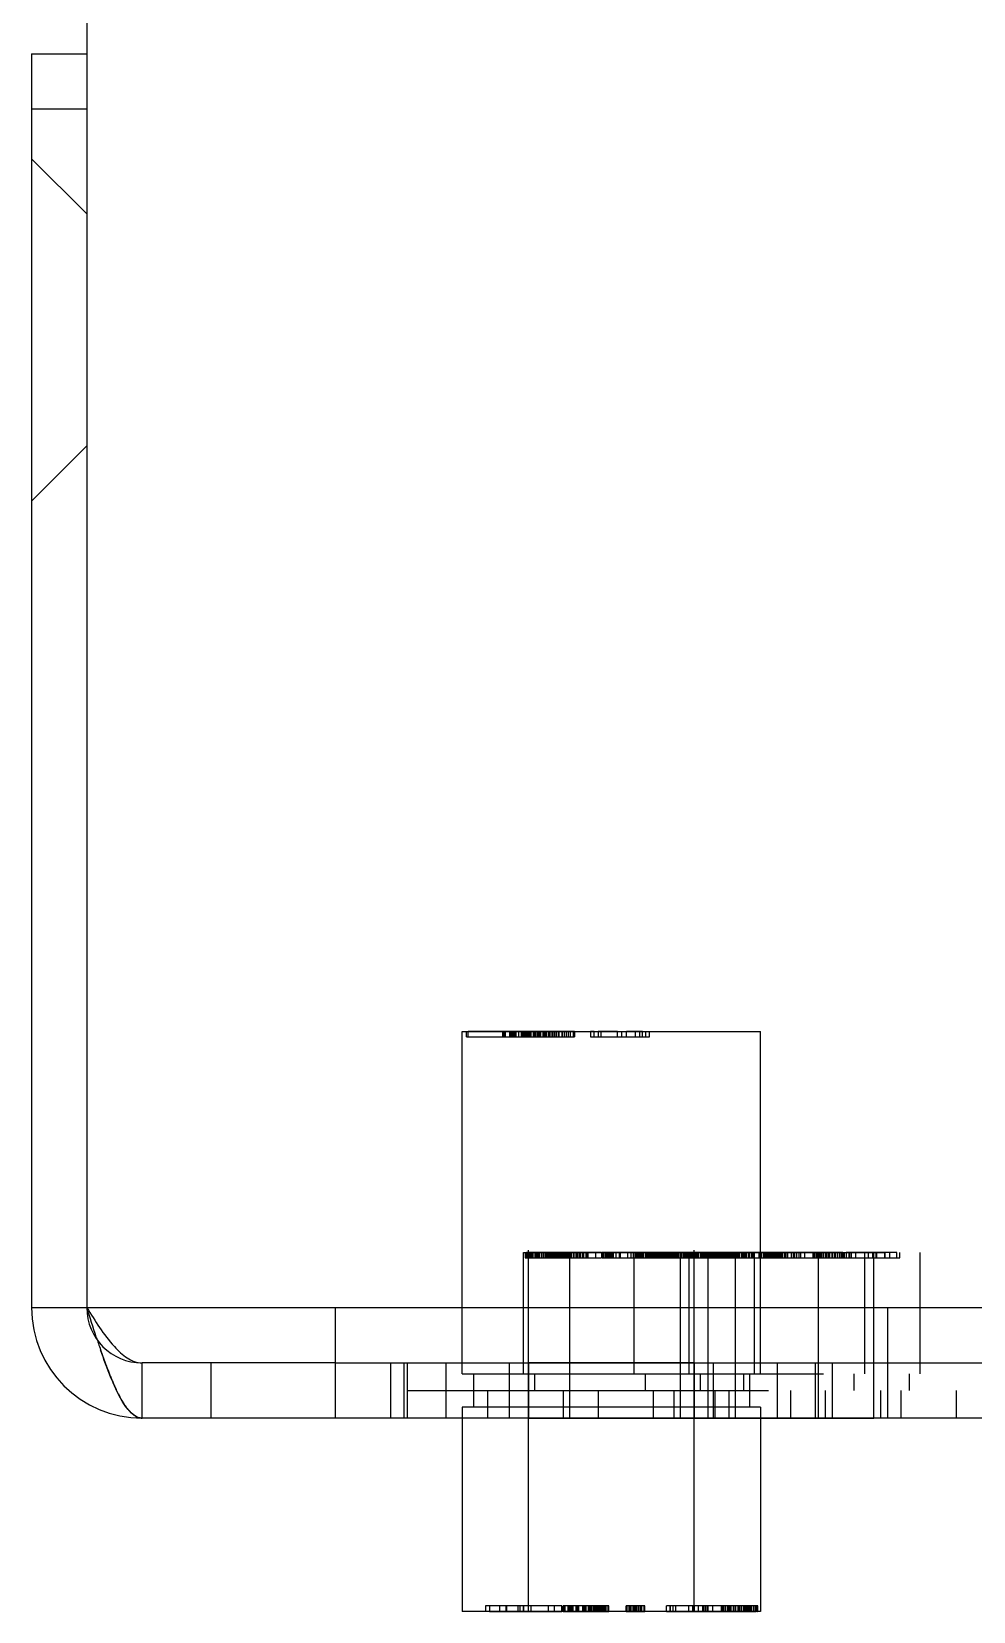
# Model space of a CAD drawing. Header units: millimetres. Extents: x 0 to 1189, y 25 to 866.
# Drawn here: x 159.9 to 176.96, y 636.25 to 664.85 of the extents above; entities that cross this region are included whole.
import ezdxf

# ---------------------------------------------------------------- set-up
doc = ezdxf.new("R2010")
doc.units = ezdxf.units.MM
doc.header["$LTSCALE"] = 65.395
doc.linetypes.add('HIDDEN', pattern=[0.2, 0.1, -0.1])
doc.layers.get('0').update_dxf_attribs({"linetype": 'CONTINUOUS'})
doc.layers.add('02___PRT_ALL_AXES', color=7, linetype='CONTINUOUS')
doc.layers.add('DEFAULT_2', color=8, linetype='HIDDEN')

msp = doc.modelspace()

# ---------------------------------------------------------------- linework, layer by layer
at = {"color": 3, "linetype": 'Continuous'}
for p, q in [((160.902, 669.749), (160.902, 641.749)), ((159.902, 664.449), (159.902, 641.749)), ((160.902, 641.749), (572.902, 641.749)), ((165.402, 641.749), (165.402, 639.749)), ((175.402, 641.749), (175.402, 639.749)), ((571.902, 639.749), (161.902, 639.749))]:
    msp.add_line(p, q, dxfattribs=at)
at = {"color": 7, "linetype": 'Continuous'}
for p, q in [((159.902, 664.449), (160.902, 664.449)), ((159.902, 663.449), (160.902, 663.449)), ((159.902, 641.749), (160.902, 641.749)), ((167.702, 640.749), (167.702, 641.749)), ((168.812, 640.749), (168.812, 641.749)), ((171.812, 640.749), (171.812, 641.749)), ((165.402, 640.749), (175.402, 640.749)), ((166.402, 640.749), (166.402, 639.749)), ((167.402, 640.749), (167.402, 639.749)), ((173.402, 640.749), (173.402, 639.749)), ((174.402, 640.749), (174.402, 639.749)), ((167.702, 639.749), (167.702, 636.249)), ((173.102, 639.749), (173.102, 636.249))]:
    msp.add_line(p, q, dxfattribs=at)
at = {"color": 3, "linetype": 'Continuous'}
for centre, radius, start, end in [((161.902, 641.749), 2, 180, 270), ((179.063, 647.146), 18.941, 198.246, 198.9834)]:
    msp.add_arc(centre, radius, start, end, dxfattribs=at)
msp.add_open_spline([(161.074, 641.215), (161.016, 641.393), (160.959, 641.571), (160.902, 641.749)], degree=3, dxfattribs=at)
for points, knots in [([(161.402, 640.335), (161.381, 640.383), (161.289, 640.597), (161.211, 640.815), (161.152, 640.984)], [0, 0, 0, 0, 0.227638, 1, 1, 1, 1]), ([(161.902, 639.749), (161.805, 639.749), (161.575, 639.95), (161.471, 640.183), (161.402, 640.335)], [0, 0, 0, 0, 0.369036, 1, 1, 1, 1])]:
    msp.add_open_spline(points, degree=3, knots=knots, dxfattribs=at)
at = {"layer": '02___PRT_ALL_AXES', "color": 8, "linetype": 'HIDDEN'}
for p, q in [((167.702, 641.749), (167.702, 646.749)), ((167.702, 646.749), (173.102, 646.749)), ((168.902, 636.249), (168.902, 646.749)), ((171.902, 636.249), (171.902, 646.749)), ((173.102, 640.549), (173.102, 646.749)), ((168.812, 641.749), (168.812, 642.749)), ((168.812, 642.749), (175.992, 642.749)), ((169.652, 639.749), (169.652, 642.749)), ((170.812, 640.549), (170.812, 642.749)), ((171.652, 639.749), (171.652, 642.749)), ((171.812, 641.749), (171.812, 642.749)), ((172.152, 639.749), (172.152, 642.749)), ((172.652, 639.749), (172.652, 642.749)), ((172.992, 640.549), (172.992, 642.749)), ((174.152, 639.749), (174.152, 642.749)), ((174.992, 640.549), (174.992, 642.749)), ((175.152, 639.749), (175.152, 642.749)), ((175.992, 640.549), (175.992, 642.749)), ((167.702, 640.549), (167.702, 640.749)), ((168.812, 640.549), (168.812, 640.749)), ((171.902, 640.749), (168.902, 640.749)), ((171.812, 640.549), (171.812, 640.749)), ((167.702, 639.949), (167.702, 639.749)), ((173.102, 639.949), (173.102, 639.749)), ((168.902, 639.749), (175.152, 639.749))]:
    msp.add_line(p, q, dxfattribs=at)
at = {"layer": '02___PRT_ALL_AXES', "color": 7, "linetype": 'Continuous'}
for p, q in [((167.702, 640.749), (167.702, 641.749)), ((168.812, 640.749), (168.812, 641.749)), ((171.812, 640.749), (171.812, 641.749)), ((167.702, 639.749), (167.702, 636.249)), ((173.102, 639.749), (173.102, 636.249)), ((173.102, 636.249), (167.702, 636.249))]:
    msp.add_line(p, q, dxfattribs=at)
at = {"layer": 'DEFAULT_2', "color": 8, "linetype": 'HIDDEN'}
for p, q in [((160.902, 661.549), (159.902, 662.549)), ((160.902, 657.349), (159.902, 656.349)), ((167.702, 641.749), (167.702, 646.749)), ((167.777, 646.649), (167.777, 646.749)), ((167.777, 646.649), (169.735, 646.649)), ((167.808, 646.649), (167.808, 646.749)), ((169.735, 646.749), (167.808, 646.749)), ((168.429, 646.749), (168.429, 646.649)), ((168.435, 646.749), (168.435, 646.649)), ((168.454, 646.749), (168.454, 646.649)), ((168.478, 646.749), (168.478, 646.649)), ((168.558, 646.749), (168.558, 646.649)), ((168.573, 646.749), (168.573, 646.649)), ((168.576, 646.749), (168.576, 646.649)), ((168.585, 646.749), (168.585, 646.649)), ((168.6, 646.749), (168.6, 646.649)), ((168.602, 646.749), (168.602, 646.649)), ((168.611, 646.749), (168.611, 646.649)), ((168.635, 646.749), (168.635, 646.649)), ((168.644, 646.749), (168.644, 646.649)), ((168.646, 646.749), (168.646, 646.649)), ((168.661, 646.749), (168.661, 646.649)), ((168.67, 646.749), (168.67, 646.649)), ((168.673, 646.749), (168.673, 646.649)), ((168.722, 646.749), (168.722, 646.649)), ((168.768, 646.749), (168.768, 646.649)), ((168.792, 646.749), (168.792, 646.649)), ((168.795, 646.749), (168.795, 646.649)), ((168.798, 646.749), (168.798, 646.649)), ((168.81, 646.749), (168.81, 646.649)), ((168.811, 646.749), (168.811, 646.649)), ((168.817, 646.749), (168.817, 646.649)), ((168.825, 646.749), (168.825, 646.649)), ((168.829, 646.749), (168.829, 646.649)), ((168.854, 646.749), (168.854, 646.649)), ((168.879, 646.749), (168.879, 646.649)), ((168.895, 646.749), (168.895, 646.649)), ((168.899, 646.749), (168.899, 646.649)), ((168.909, 646.749), (168.909, 646.649)), ((168.916, 646.749), (168.916, 646.649)), ((168.934, 646.749), (168.934, 646.649)), ((168.935, 646.649), (168.935, 646.749)), ((168.943, 646.749), (168.943, 646.649)), ((168.984, 646.749), (168.984, 646.649)), ((169.012, 646.749), (169.012, 646.649)), ((169.023, 646.749), (169.023, 646.649)), ((169.054, 646.749), (169.054, 646.649)), ((169.057, 646.749), (169.057, 646.649)), ((169.08, 646.749), (169.08, 646.649)), ((169.088, 646.649), (169.088, 646.749)), ((169.095, 646.749), (169.095, 646.649)), ((169.098, 646.749), (169.098, 646.649)), ((169.102, 646.749), (169.102, 646.649)), ((169.119, 646.749), (169.119, 646.649)), ((169.161, 646.749), (169.161, 646.649)), ((169.164, 646.749), (169.164, 646.649)), ((169.165, 646.749), (169.165, 646.649)), ((169.169, 646.749), (169.169, 646.649)), ((169.175, 646.749), (169.175, 646.649)), ((169.191, 646.749), (169.191, 646.649)), ((169.216, 646.749), (169.216, 646.649)), ((169.219, 646.749), (169.219, 646.649)), ((169.258, 646.749), (169.258, 646.649)), ((169.26, 646.749), (169.26, 646.649)), ((169.26, 646.749), (169.26, 646.649)), ((169.266, 646.749), (169.266, 646.649)), ((169.279, 646.749), (169.279, 646.649)), ((169.288, 646.749), (169.288, 646.649)), ((169.324, 646.749), (169.324, 646.649)), ((169.332, 646.749), (169.332, 646.649)), ((169.333, 646.749), (169.333, 646.649)), ((169.335, 646.749), (169.335, 646.649)), ((169.364, 646.749), (169.364, 646.649)), ((169.372, 646.749), (169.372, 646.649)), ((169.402, 646.749), (169.402, 646.649)), ((169.436, 646.749), (169.436, 646.649)), ((169.453, 646.749), (169.453, 646.649)), ((169.507, 646.749), (169.507, 646.649)), ((169.508, 646.749), (169.508, 646.649)), ((169.544, 646.749), (169.544, 646.649)), ((169.585, 646.749), (169.585, 646.649)), ((169.617, 646.749), (169.617, 646.649)), ((169.62, 646.749), (169.62, 646.649)), ((169.658, 646.749), (169.658, 646.649)), ((169.708, 646.749), (169.708, 646.649)), ((169.709, 646.749), (169.709, 646.649)), ((169.735, 646.749), (169.735, 646.649)), ((170.025, 646.749), (170.025, 646.649)), ((170.093, 646.749), (170.025, 646.749)), ((170.025, 646.649), (171.09, 646.649)), ((170.093, 646.649), (170.093, 646.749)), ((170.165, 646.749), (170.165, 646.649)), ((170.511, 646.749), (170.165, 646.749)), ((170.212, 646.749), (170.212, 646.649)), ((170.219, 646.649), (170.219, 646.749)), ((170.511, 646.649), (170.511, 646.749)), ((170.587, 646.749), (170.587, 646.649)), ((170.678, 646.649), (170.678, 646.749)), ((170.967, 646.749), (170.678, 646.749)), ((170.835, 646.749), (170.835, 646.649)), ((170.913, 646.749), (170.913, 646.649)), ((170.967, 646.649), (170.967, 646.749)), ((171.022, 646.749), (171.022, 646.649)), ((171.09, 646.649), (171.09, 646.749)), ((173.102, 640.549), (173.102, 646.749)), ((168.812, 641.749), (168.812, 642.749)), ((168.839, 642.749), (168.839, 642.649)), ((168.839, 642.649), (170.22, 642.649)), ((168.842, 642.749), (168.842, 642.649)), ((168.86, 642.749), (168.86, 642.649)), ((168.862, 642.649), (168.862, 642.749)), ((170.22, 642.749), (168.862, 642.749)), ((168.881, 642.749), (168.881, 642.649)), ((168.886, 642.749), (168.886, 642.649)), ((168.914, 642.749), (168.914, 642.649)), ((168.915, 642.749), (168.915, 642.649)), ((168.92, 642.749), (168.92, 642.649)), ((168.924, 642.749), (168.924, 642.649)), ((168.926, 642.749), (168.926, 642.649)), ((168.931, 642.749), (168.931, 642.649)), ((168.948, 642.749), (168.948, 642.649)), ((168.959, 642.749), (168.959, 642.649)), ((168.961, 642.749), (168.961, 642.649)), ((168.964, 642.749), (168.964, 642.649)), ((168.975, 642.749), (168.975, 642.649)), ((168.979, 642.749), (168.979, 642.649)), ((169.013, 642.749), (169.013, 642.649)), ((169.014, 642.749), (169.014, 642.649)), ((169.02, 642.749), (169.02, 642.649)), ((169.033, 642.749), (169.033, 642.649)), ((169.046, 642.749), (169.046, 642.649)), ((169.06, 642.749), (169.06, 642.649)), ((169.081, 642.749), (169.081, 642.649)), ((169.097, 642.749), (169.097, 642.649)), ((169.13, 642.749), (169.13, 642.649)), ((169.135, 642.749), (169.135, 642.649)), ((169.166, 642.749), (169.166, 642.649)), ((169.173, 642.749), (169.173, 642.649)), ((169.177, 642.749), (169.177, 642.649)), ((169.206, 642.749), (169.206, 642.649)), ((169.224, 642.749), (169.224, 642.649)), ((169.235, 642.749), (169.235, 642.649)), ((169.237, 642.749), (169.237, 642.649)), ((169.244, 642.749), (169.244, 642.649)), ((169.261, 642.749), (169.261, 642.649)), ((169.277, 642.749), (169.277, 642.649)), ((169.282, 642.749), (169.282, 642.649)), ((169.288, 642.749), (169.288, 642.649)), ((169.3, 642.749), (169.3, 642.649)), ((169.302, 642.749), (169.302, 642.649)), ((169.314, 642.749), (169.314, 642.649)), ((169.329, 642.749), (169.329, 642.649)), ((169.343, 642.749), (169.343, 642.649)), ((169.365, 642.749), (169.365, 642.649)), ((169.378, 642.749), (169.378, 642.649)), ((169.385, 642.749), (169.385, 642.649)), ((169.391, 642.749), (169.391, 642.649)), ((169.392, 642.749), (169.392, 642.649)), ((169.403, 642.749), (169.403, 642.649)), ((169.409, 642.749), (169.409, 642.649)), ((169.418, 642.749), (169.418, 642.649)), ((169.423, 642.749), (169.423, 642.649)), ((169.429, 642.749), (169.429, 642.649)), ((169.43, 642.749), (169.43, 642.649)), ((169.436, 642.749), (169.436, 642.649)), ((169.444, 642.749), (169.444, 642.649)), ((169.447, 642.749), (169.447, 642.649)), ((169.457, 642.749), (169.457, 642.649)), ((169.458, 642.749), (169.458, 642.649)), ((169.46, 642.749), (169.46, 642.649)), ((169.464, 642.749), (169.464, 642.649)), ((169.468, 642.749), (169.468, 642.649)), ((169.469, 642.749), (169.469, 642.649)), ((169.478, 642.749), (169.478, 642.649)), ((169.492, 642.749), (169.492, 642.649)), ((169.493, 642.749), (169.493, 642.649)), ((169.5, 642.749), (169.5, 642.649)), ((169.519, 642.749), (169.519, 642.649)), ((169.526, 642.749), (169.526, 642.649)), ((169.531, 642.749), (169.531, 642.649)), ((169.534, 642.749), (169.534, 642.649)), ((169.534, 642.749), (169.534, 642.649)), ((169.536, 642.749), (169.536, 642.649)), ((169.537, 642.649), (169.537, 642.749)), ((169.539, 642.749), (169.539, 642.649)), ((169.54, 642.749), (169.54, 642.649)), ((169.542, 642.749), (169.542, 642.649)), ((169.544, 642.749), (169.544, 642.649)), ((169.545, 642.749), (169.545, 642.649)), ((169.551, 642.749), (169.551, 642.649)), ((169.559, 642.749), (169.559, 642.649)), ((169.578, 642.749), (169.578, 642.649)), ((169.586, 642.749), (169.586, 642.649)), ((169.601, 642.749), (169.601, 642.649)), ((169.609, 642.649), (169.609, 642.749)), ((169.618, 642.749), (169.618, 642.649)), ((169.654, 642.749), (169.654, 642.649)), ((169.669, 642.749), (169.669, 642.649)), ((169.672, 642.749), (169.672, 642.649)), ((169.673, 642.749), (169.673, 642.649)), ((169.708, 642.749), (169.708, 642.649)), ((169.721, 642.749), (169.721, 642.649)), ((169.757, 642.749), (169.757, 642.649)), ((169.757, 642.749), (169.757, 642.649)), ((169.761, 642.749), (169.761, 642.649)), ((169.776, 642.749), (169.776, 642.649)), ((169.791, 642.749), (169.791, 642.649)), ((169.821, 642.749), (169.821, 642.649)), ((169.823, 642.749), (169.823, 642.649)), ((169.828, 642.749), (169.828, 642.649)), ((169.838, 642.749), (169.838, 642.649)), ((169.843, 642.749), (169.843, 642.649)), ((169.879, 642.749), (169.879, 642.649)), ((169.889, 642.749), (169.889, 642.649)), ((169.891, 642.749), (169.891, 642.649)), ((169.895, 642.749), (169.895, 642.649)), ((169.937, 642.749), (169.937, 642.649)), ((169.965, 642.749), (169.965, 642.649)), ((169.974, 642.749), (169.974, 642.649)), ((170.117, 642.749), (170.117, 642.649)), ((170.22, 642.749), (170.22, 642.649)), ((170.235, 642.749), (170.235, 642.649)), ((174.591, 642.749), (170.235, 642.749)), ((170.235, 642.649), (175.625, 642.649)), ((170.236, 642.749), (170.236, 642.649)), ((170.252, 642.749), (170.252, 642.649)), ((170.282, 642.749), (170.282, 642.649)), ((170.297, 642.749), (170.297, 642.649)), ((170.312, 642.749), (170.312, 642.649)), ((170.322, 642.749), (170.322, 642.649)), ((170.324, 642.749), (170.324, 642.649)), ((170.343, 642.749), (170.343, 642.649)), ((170.347, 642.749), (170.347, 642.649)), ((170.353, 642.749), (170.353, 642.649)), ((170.368, 642.749), (170.368, 642.649)), ((170.38, 642.749), (170.38, 642.649)), ((170.394, 642.749), (170.394, 642.649)), ((170.411, 642.649), (170.411, 642.749)), ((170.422, 642.749), (170.422, 642.649)), ((170.432, 642.749), (170.432, 642.649)), ((170.434, 642.749), (170.434, 642.649)), ((170.481, 642.749), (170.481, 642.649)), ((170.485, 642.749), (170.485, 642.649)), ((170.541, 642.749), (170.541, 642.649)), ((170.56, 642.749), (170.56, 642.649)), ((170.691, 642.749), (170.691, 642.649)), ((170.763, 642.649), (170.763, 642.749)), ((170.798, 642.749), (170.798, 642.649)), ((170.812, 640.549), (170.812, 642.749)), ((170.839, 642.749), (170.839, 642.649)), ((170.842, 642.749), (170.842, 642.649)), ((170.86, 642.749), (170.86, 642.649)), ((170.862, 642.649), (170.862, 642.749)), ((170.881, 642.749), (170.881, 642.649)), ((170.886, 642.749), (170.886, 642.649)), ((170.902, 642.749), (170.902, 642.649)), ((170.914, 642.749), (170.914, 642.649)), ((170.915, 642.749), (170.915, 642.649)), ((170.92, 642.749), (170.92, 642.649)), ((170.924, 642.749), (170.924, 642.649)), ((170.926, 642.749), (170.926, 642.649)), ((170.931, 642.749), (170.931, 642.649)), ((170.948, 642.749), (170.948, 642.649)), ((170.959, 642.749), (170.959, 642.649)), ((170.961, 642.749), (170.961, 642.649)), ((170.964, 642.749), (170.964, 642.649)), ((170.975, 642.749), (170.975, 642.649)), ((170.979, 642.749), (170.979, 642.649)), ((171.013, 642.749), (171.013, 642.649)), ((171.014, 642.749), (171.014, 642.649)), ((171.02, 642.749), (171.02, 642.649)), ((171.033, 642.749), (171.033, 642.649)), ((171.046, 642.749), (171.046, 642.649)), ((171.06, 642.749), (171.06, 642.649)), ((171.07, 642.749), (171.07, 642.649)), ((171.073, 642.749), (171.073, 642.649)), ((171.081, 642.749), (171.081, 642.649)), ((171.097, 642.749), (171.097, 642.649)), ((171.11, 642.749), (171.11, 642.649)), ((171.111, 642.749), (171.111, 642.649)), ((171.13, 642.749), (171.13, 642.649)), ((171.135, 642.749), (171.135, 642.649)), ((171.151, 642.749), (171.151, 642.649)), ((171.157, 642.749), (171.157, 642.649)), ((171.158, 642.749), (171.158, 642.649)), ((171.165, 642.749), (171.165, 642.649)), ((171.166, 642.749), (171.166, 642.649)), ((171.173, 642.749), (171.173, 642.649)), ((171.173, 642.749), (171.173, 642.649)), ((171.177, 642.749), (171.177, 642.649)), ((171.198, 642.749), (171.198, 642.649)), ((171.206, 642.749), (171.206, 642.649)), ((171.207, 642.749), (171.207, 642.649)), ((171.209, 642.749), (171.209, 642.649)), ((171.214, 642.649), (171.214, 642.749)), ((171.224, 642.749), (171.224, 642.649)), ((171.235, 642.749), (171.235, 642.649)), ((171.237, 642.749), (171.237, 642.649)), ((171.239, 642.749), (171.239, 642.649)), ((171.244, 642.749), (171.244, 642.649)), ((171.261, 642.749), (171.261, 642.649)), ((171.273, 642.749), (171.273, 642.649)), ((171.277, 642.749), (171.277, 642.649)), ((171.282, 642.749), (171.282, 642.649)), ((171.288, 642.749), (171.288, 642.649)), ((171.295, 642.749), (171.295, 642.649)), ((171.3, 642.749), (171.3, 642.649)), ((171.302, 642.749), (171.302, 642.649)), ((171.314, 642.749), (171.314, 642.649)), ((171.329, 642.749), (171.329, 642.649)), ((171.329, 642.749), (171.329, 642.649)), ((171.343, 642.749), (171.343, 642.649)), ((171.365, 642.749), (171.365, 642.649)), ((171.378, 642.749), (171.378, 642.649)), ((171.385, 642.749), (171.385, 642.649)), ((171.391, 642.749), (171.391, 642.649)), ((171.392, 642.749), (171.392, 642.649)), ((171.397, 642.749), (171.397, 642.649)), ((171.403, 642.749), (171.403, 642.649)), ((171.409, 642.749), (171.409, 642.649)), ((171.418, 642.749), (171.418, 642.649)), ((171.423, 642.749), (171.423, 642.649)), ((171.429, 642.749), (171.429, 642.649)), ((171.43, 642.749), (171.43, 642.649)), ((171.436, 642.749), (171.436, 642.649)), ((171.444, 642.749), (171.444, 642.649)), ((171.447, 642.749), (171.447, 642.649)), ((171.453, 642.749), (171.453, 642.649)), ((171.457, 642.749), (171.457, 642.649)), ((171.458, 642.749), (171.458, 642.649)), ((171.46, 642.749), (171.46, 642.649)), ((171.461, 642.749), (171.461, 642.649)), ((171.464, 642.749), (171.464, 642.649)), ((171.468, 642.749), (171.468, 642.649)), ((171.469, 642.749), (171.469, 642.649)), ((171.478, 642.749), (171.478, 642.649)), ((171.492, 642.749), (171.492, 642.649)), ((171.493, 642.749), (171.493, 642.649)), ((171.494, 642.749), (171.494, 642.649)), ((171.5, 642.749), (171.5, 642.649)), ((171.519, 642.749), (171.519, 642.649)), ((171.526, 642.749), (171.526, 642.649)), ((171.531, 642.749), (171.531, 642.649)), ((171.534, 642.749), (171.534, 642.649)), ((171.534, 642.749), (171.534, 642.649)), ((171.534, 642.749), (171.534, 642.649)), ((171.536, 642.749), (171.536, 642.649)), ((171.537, 642.649), (171.537, 642.749)), ((171.539, 642.749), (171.539, 642.649)), ((171.54, 642.749), (171.54, 642.649)), ((171.542, 642.749), (171.542, 642.649)), ((171.544, 642.749), (171.544, 642.649)), ((171.545, 642.749), (171.545, 642.649)), ((171.551, 642.749), (171.551, 642.649)), ((171.559, 642.749), (171.559, 642.649)), ((171.564, 642.749), (171.564, 642.649)), ((171.578, 642.749), (171.578, 642.649)), ((171.586, 642.749), (171.586, 642.649)), ((171.591, 642.749), (171.591, 642.649)), ((171.601, 642.749), (171.601, 642.649)), ((171.609, 642.649), (171.609, 642.749)), ((171.618, 642.749), (171.618, 642.649)), ((171.654, 642.749), (171.654, 642.649)), ((171.656, 642.749), (171.656, 642.649)), ((171.669, 642.749), (171.669, 642.649)), ((171.672, 642.749), (171.672, 642.649)), ((171.673, 642.749), (171.673, 642.649)), ((171.704, 642.749), (171.704, 642.649)), ((171.708, 642.749), (171.708, 642.649)), ((171.719, 642.649), (171.719, 642.749)), ((171.721, 642.749), (171.721, 642.649)), ((171.747, 642.749), (171.747, 642.649)), ((171.757, 642.749), (171.757, 642.649)), ((171.757, 642.749), (171.757, 642.649)), ((171.761, 642.749), (171.761, 642.649)), ((171.776, 642.749), (171.776, 642.649)), ((171.791, 642.749), (171.791, 642.649)), ((171.812, 641.749), (171.812, 642.749)), ((171.821, 642.749), (171.821, 642.649)), ((171.823, 642.749), (171.823, 642.649)), ((171.824, 642.749), (171.824, 642.649)), ((171.828, 642.749), (171.828, 642.649)), ((171.838, 642.749), (171.838, 642.649)), ((171.839, 642.749), (171.839, 642.649)), ((171.842, 642.749), (171.842, 642.649)), ((171.843, 642.749), (171.843, 642.649)), ((171.86, 642.749), (171.86, 642.649)), ((171.862, 642.649), (171.862, 642.749)), ((171.879, 642.749), (171.879, 642.649)), ((171.881, 642.749), (171.881, 642.649)), ((171.886, 642.749), (171.886, 642.649)), ((171.889, 642.749), (171.889, 642.649)), ((171.891, 642.749), (171.891, 642.649)), ((171.895, 642.749), (171.895, 642.649)), ((171.914, 642.749), (171.914, 642.649)), ((171.915, 642.749), (171.915, 642.649)), ((171.92, 642.749), (171.92, 642.649)), ((171.924, 642.749), (171.924, 642.649)), ((171.926, 642.749), (171.926, 642.649)), ((171.931, 642.749), (171.931, 642.649)), ((171.937, 642.749), (171.937, 642.649)), ((171.948, 642.749), (171.948, 642.649)), ((171.959, 642.749), (171.959, 642.649)), ((171.961, 642.749), (171.961, 642.649)), ((171.964, 642.749), (171.964, 642.649)), ((171.965, 642.749), (171.965, 642.649)), ((171.974, 642.749), (171.974, 642.649)), ((171.975, 642.749), (171.975, 642.649)), ((171.979, 642.749), (171.979, 642.649)), ((172.013, 642.749), (172.013, 642.649)), ((172.014, 642.749), (172.014, 642.649)), ((172.02, 642.749), (172.02, 642.649)), ((172.033, 642.749), (172.033, 642.649)), ((172.046, 642.749), (172.046, 642.649)), ((172.052, 642.749), (172.052, 642.649)), ((172.06, 642.749), (172.06, 642.649)), ((172.081, 642.749), (172.081, 642.649)), ((172.097, 642.749), (172.097, 642.649)), ((172.117, 642.749), (172.117, 642.649)), ((172.13, 642.749), (172.13, 642.649)), ((172.135, 642.749), (172.135, 642.649)), ((172.137, 642.649), (172.137, 642.749)), ((172.143, 642.749), (172.143, 642.649)), ((172.166, 642.749), (172.166, 642.649)), ((172.173, 642.749), (172.173, 642.649)), ((172.177, 642.749), (172.177, 642.649)), ((172.189, 642.749), (172.189, 642.649)), ((172.206, 642.749), (172.206, 642.649)), ((172.207, 642.649), (172.207, 642.749)), ((172.22, 642.749), (172.22, 642.649)), ((172.224, 642.749), (172.224, 642.649)), ((172.235, 642.749), (172.235, 642.649)), ((172.236, 642.749), (172.236, 642.649)), ((172.237, 642.749), (172.237, 642.649)), ((172.244, 642.749), (172.244, 642.649)), ((172.252, 642.749), (172.252, 642.649)), ((172.261, 642.749), (172.261, 642.649)), ((172.277, 642.749), (172.277, 642.649)), ((172.282, 642.749), (172.282, 642.649)), ((172.288, 642.749), (172.288, 642.649)), ((172.297, 642.749), (172.297, 642.649)), ((172.3, 642.749), (172.3, 642.649)), ((172.302, 642.749), (172.302, 642.649)), ((172.312, 642.749), (172.312, 642.649)), ((172.314, 642.749), (172.314, 642.649)), ((172.322, 642.749), (172.322, 642.649)), ((172.324, 642.749), (172.324, 642.649)), ((172.329, 642.749), (172.329, 642.649)), ((172.343, 642.749), (172.343, 642.649)), ((172.343, 642.749), (172.343, 642.649)), ((172.347, 642.749), (172.347, 642.649)), ((172.348, 642.749), (172.348, 642.649)), ((172.353, 642.749), (172.353, 642.649)), ((172.36, 642.649), (172.36, 642.749)), ((172.365, 642.749), (172.365, 642.649)), ((172.368, 642.749), (172.368, 642.649)), ((172.378, 642.749), (172.378, 642.649)), ((172.38, 642.749), (172.38, 642.649)), ((172.385, 642.749), (172.385, 642.649)), ((172.391, 642.749), (172.391, 642.649)), ((172.392, 642.749), (172.392, 642.649)), ((172.394, 642.749), (172.394, 642.649)), ((172.403, 642.749), (172.403, 642.649)), ((172.409, 642.749), (172.409, 642.649)), ((172.411, 642.649), (172.411, 642.749)), ((172.418, 642.749), (172.418, 642.649)), ((172.422, 642.749), (172.422, 642.649)), ((172.423, 642.749), (172.423, 642.649)), ((172.429, 642.749), (172.429, 642.649)), ((172.43, 642.749), (172.43, 642.649)), ((172.432, 642.749), (172.432, 642.649)), ((172.434, 642.749), (172.434, 642.649)), ((172.436, 642.749), (172.436, 642.649)), ((172.442, 642.649), (172.442, 642.749)), ((172.444, 642.749), (172.444, 642.649)), ((172.447, 642.749), (172.447, 642.649)), ((172.457, 642.749), (172.457, 642.649)), ((172.458, 642.749), (172.458, 642.649)), ((172.46, 642.749), (172.46, 642.649)), ((172.464, 642.749), (172.464, 642.649)), ((172.468, 642.749), (172.468, 642.649)), ((172.469, 642.749), (172.469, 642.649)), ((172.478, 642.749), (172.478, 642.649)), ((172.481, 642.749), (172.481, 642.649)), ((172.485, 642.749), (172.485, 642.649)), ((172.492, 642.749), (172.492, 642.649)), ((172.493, 642.749), (172.493, 642.649)), ((172.5, 642.749), (172.5, 642.649)), ((172.519, 642.749), (172.519, 642.649)), ((172.526, 642.749), (172.526, 642.649)), ((172.531, 642.749), (172.531, 642.649)), ((172.534, 642.749), (172.534, 642.649)), ((172.534, 642.749), (172.534, 642.649)), ((172.536, 642.749), (172.536, 642.649)), ((172.537, 642.649), (172.537, 642.749)), ((172.539, 642.749), (172.539, 642.649)), ((172.54, 642.749), (172.54, 642.649)), ((172.541, 642.749), (172.541, 642.649)), ((172.542, 642.749), (172.542, 642.649)), ((172.544, 642.749), (172.544, 642.649)), ((172.545, 642.749), (172.545, 642.649)), ((172.551, 642.749), (172.551, 642.649)), ((172.559, 642.749), (172.559, 642.649)), ((172.56, 642.749), (172.56, 642.649)), ((172.573, 642.649), (172.573, 642.749)), ((172.578, 642.749), (172.578, 642.649)), ((172.586, 642.749), (172.586, 642.649)), ((172.601, 642.749), (172.601, 642.649)), ((172.609, 642.649), (172.609, 642.749)), ((172.618, 642.749), (172.618, 642.649)), ((172.625, 642.649), (172.625, 642.749)), ((172.654, 642.749), (172.654, 642.649)), ((172.669, 642.749), (172.669, 642.649)), ((172.672, 642.749), (172.672, 642.649)), ((172.673, 642.749), (172.673, 642.649)), ((172.691, 642.749), (172.691, 642.649)), ((172.708, 642.749), (172.708, 642.649)), ((172.721, 642.749), (172.721, 642.649)), ((172.757, 642.749), (172.757, 642.649)), ((172.757, 642.749), (172.757, 642.649)), ((172.761, 642.749), (172.761, 642.649)), ((172.763, 642.649), (172.763, 642.749)), ((172.776, 642.749), (172.776, 642.649)), ((172.791, 642.749), (172.791, 642.649)), ((172.798, 642.749), (172.798, 642.649)), ((172.821, 642.749), (172.821, 642.649)), ((172.823, 642.749), (172.823, 642.649)), ((172.828, 642.749), (172.828, 642.649)), ((172.838, 642.749), (172.838, 642.649)), ((172.843, 642.749), (172.843, 642.649)), ((172.879, 642.749), (172.879, 642.649)), ((172.889, 642.749), (172.889, 642.649)), ((172.891, 642.749), (172.891, 642.649)), ((172.895, 642.749), (172.895, 642.649)), ((172.902, 642.749), (172.902, 642.649)), ((172.937, 642.749), (172.937, 642.649)), ((172.965, 642.749), (172.965, 642.649)), ((172.974, 642.749), (172.974, 642.649)), ((172.992, 640.549), (172.992, 642.749)), ((173.07, 642.749), (173.07, 642.649)), ((173.073, 642.749), (173.073, 642.649)), ((173.081, 642.749), (173.081, 642.649)), ((173.11, 642.749), (173.11, 642.649)), ((173.111, 642.749), (173.111, 642.649)), ((173.117, 642.749), (173.117, 642.649)), ((173.151, 642.749), (173.151, 642.649)), ((173.157, 642.749), (173.157, 642.649)), ((173.158, 642.749), (173.158, 642.649)), ((173.165, 642.749), (173.165, 642.649)), ((173.173, 642.749), (173.173, 642.649)), ((173.198, 642.749), (173.198, 642.649)), ((173.207, 642.749), (173.207, 642.649)), ((173.209, 642.749), (173.209, 642.649)), ((173.214, 642.649), (173.214, 642.749)), ((173.22, 642.749), (173.22, 642.649)), ((173.235, 642.749), (173.235, 642.649)), ((173.236, 642.749), (173.236, 642.649)), ((173.239, 642.749), (173.239, 642.649)), ((173.252, 642.749), (173.252, 642.649)), ((173.273, 642.749), (173.273, 642.649)), ((173.282, 642.749), (173.282, 642.649)), ((173.295, 642.749), (173.295, 642.649)), ((173.297, 642.749), (173.297, 642.649)), ((173.312, 642.749), (173.312, 642.649)), ((173.322, 642.749), (173.322, 642.649)), ((173.324, 642.749), (173.324, 642.649)), ((173.329, 642.749), (173.329, 642.649)), ((173.343, 642.749), (173.343, 642.649)), ((173.347, 642.749), (173.347, 642.649)), ((173.353, 642.749), (173.353, 642.649)), ((173.368, 642.749), (173.368, 642.649)), ((173.38, 642.749), (173.38, 642.649)), ((173.394, 642.749), (173.394, 642.649)), ((173.397, 642.749), (173.397, 642.649)), ((173.403, 642.749), (173.403, 642.649)), ((173.411, 642.649), (173.411, 642.749)), ((173.422, 642.749), (173.422, 642.649)), ((173.432, 642.749), (173.432, 642.649)), ((173.434, 642.749), (173.434, 642.649)), ((173.453, 642.749), (173.453, 642.649)), ((173.461, 642.749), (173.461, 642.649)), ((173.481, 642.749), (173.481, 642.649)), ((173.485, 642.749), (173.485, 642.649)), ((173.494, 642.749), (173.494, 642.649)), ((173.534, 642.749), (173.534, 642.649)), ((173.541, 642.749), (173.541, 642.649)), ((173.56, 642.749), (173.56, 642.649)), ((173.564, 642.749), (173.564, 642.649)), ((173.591, 642.749), (173.591, 642.649)), ((173.656, 642.749), (173.656, 642.649)), ((173.691, 642.749), (173.691, 642.649)), ((173.704, 642.749), (173.704, 642.649)), ((173.719, 642.649), (173.719, 642.749)), ((173.747, 642.749), (173.747, 642.649)), ((173.763, 642.649), (173.763, 642.749)), ((173.798, 642.749), (173.798, 642.649)), ((173.824, 642.749), (173.824, 642.649)), ((173.902, 642.749), (173.902, 642.649)), ((174.052, 642.749), (174.052, 642.649)), ((174.07, 642.749), (174.07, 642.649)), ((174.073, 642.749), (174.073, 642.649)), ((174.081, 642.749), (174.081, 642.649)), ((174.11, 642.749), (174.11, 642.649)), ((174.111, 642.749), (174.111, 642.649)), ((174.137, 642.649), (174.137, 642.749)), ((174.143, 642.749), (174.143, 642.649)), ((174.151, 642.749), (174.151, 642.649)), ((174.157, 642.749), (174.157, 642.649)), ((174.158, 642.749), (174.158, 642.649)), ((174.165, 642.749), (174.165, 642.649)), ((174.173, 642.749), (174.173, 642.649)), ((174.189, 642.749), (174.189, 642.649)), ((174.198, 642.749), (174.198, 642.649)), ((174.207, 642.749), (174.207, 642.649)), ((174.207, 642.649), (174.207, 642.749)), ((174.209, 642.749), (174.209, 642.649)), ((174.214, 642.649), (174.214, 642.749)), ((174.239, 642.749), (174.239, 642.649)), ((174.273, 642.749), (174.273, 642.649)), ((174.295, 642.749), (174.295, 642.649)), ((174.329, 642.749), (174.329, 642.649)), ((174.348, 642.749), (174.348, 642.649)), ((174.36, 642.649), (174.36, 642.749)), ((174.397, 642.749), (174.397, 642.649)), ((174.403, 642.749), (174.403, 642.649)), ((174.442, 642.649), (174.442, 642.749)), ((174.453, 642.749), (174.453, 642.649)), ((174.461, 642.749), (174.461, 642.649)), ((174.494, 642.749), (174.494, 642.649)), ((174.534, 642.749), (174.534, 642.649)), ((174.564, 642.749), (174.564, 642.649)), ((174.573, 642.649), (174.573, 642.749)), ((174.591, 642.749), (174.591, 642.649)), ((174.625, 642.649), (174.625, 642.749)), ((174.656, 642.749), (174.656, 642.649)), ((175.573, 642.749), (174.656, 642.749)), ((174.704, 642.749), (174.704, 642.649)), ((174.719, 642.649), (174.719, 642.749)), ((174.747, 642.749), (174.747, 642.649)), ((174.824, 642.749), (174.824, 642.649)), ((174.992, 640.549), (174.992, 642.749)), ((175.052, 642.749), (175.052, 642.649)), ((175.137, 642.649), (175.137, 642.749)), ((175.143, 642.749), (175.143, 642.649)), ((175.189, 642.749), (175.189, 642.649)), ((175.207, 642.649), (175.207, 642.749)), ((175.348, 642.749), (175.348, 642.649)), ((175.36, 642.649), (175.36, 642.749)), ((175.442, 642.649), (175.442, 642.749)), ((175.573, 642.649), (175.573, 642.749)), ((175.625, 642.649), (175.625, 642.749)), ((175.992, 640.549), (175.992, 642.749)), ((161.902, 639.749), (161.902, 640.749)), ((165.402, 640.749), (161.902, 640.749)), ((163.152, 639.749), (163.152, 640.749)), ((166.652, 639.749), (166.652, 640.749)), ((166.707, 639.749), (166.707, 640.749)), ((167.702, 640.549), (167.702, 640.749)), ((168.555, 639.749), (168.555, 640.749)), ((168.812, 640.549), (168.812, 640.749)), ((168.902, 640.749), (168.902, 639.749)), ((169.652, 639.749), (169.652, 640.749)), ((171.652, 639.749), (171.652, 640.749)), ((171.812, 640.549), (171.812, 640.749)), ((171.902, 640.749), (171.902, 639.749)), ((172.152, 639.749), (172.152, 640.749)), ((172.25, 639.749), (172.25, 640.749)), ((172.652, 639.749), (172.652, 640.749)), ((174.097, 639.749), (174.097, 640.749)), ((174.152, 639.749), (174.152, 640.749)), ((175.152, 639.749), (175.152, 640.749)), ((175.402, 640.749), (283.902, 640.749)), ((167.702, 640.549), (175.992, 640.549)), ((167.902, 640.549), (167.902, 639.949)), ((169.012, 640.549), (169.012, 640.249)), ((171.012, 640.549), (171.012, 640.249)), ((172.012, 640.549), (172.012, 640.249)), ((172.792, 640.549), (172.792, 640.249)), ((172.902, 640.549), (172.902, 639.949)), ((174.792, 640.549), (174.792, 640.249)), ((175.792, 640.549), (175.792, 640.249)), ((166.707, 640.249), (176.645, 640.249)), ((168.16, 640.249), (168.16, 639.749)), ((169.531, 640.249), (169.531, 639.749)), ((170.16, 640.249), (170.16, 639.749)), ((171.16, 640.249), (171.16, 639.749)), ((171.531, 640.249), (171.531, 639.749)), ((172.273, 640.249), (172.273, 639.749)), ((172.531, 640.249), (172.531, 639.749)), ((173.645, 640.249), (173.645, 639.749)), ((174.273, 640.249), (174.273, 639.749)), ((175.273, 640.249), (175.273, 639.749)), ((175.645, 640.249), (175.645, 639.749)), ((176.645, 640.249), (176.645, 639.749)), ((167.702, 639.949), (167.702, 639.749)), ((173.102, 639.949), (167.702, 639.949)), ((173.102, 639.949), (173.102, 639.749)), ((168.123, 636.349), (168.123, 636.249)), ((169.502, 636.349), (168.123, 636.349)), ((168.193, 636.349), (168.193, 636.249)), ((168.193, 636.249), (169.502, 636.249)), ((168.374, 636.349), (168.374, 636.249)), ((168.488, 636.349), (168.488, 636.249)), ((168.508, 636.249), (168.508, 636.349)), ((168.705, 636.349), (168.705, 636.249)), ((168.749, 636.249), (168.749, 636.349)), ((168.806, 636.349), (168.806, 636.249)), ((168.819, 636.249), (168.819, 636.349)), ((168.947, 636.249), (168.947, 636.349)), ((169.261, 636.249), (169.261, 636.349)), ((169.374, 636.249), (169.374, 636.349)), ((169.502, 636.249), (169.502, 636.349)), ((169.53, 636.249), (169.53, 636.349)), ((170.353, 636.349), (169.53, 636.349)), ((169.53, 636.249), (170.353, 636.249)), ((169.538, 636.249), (169.538, 636.349)), ((169.565, 636.249), (169.565, 636.349)), ((169.618, 636.249), (169.618, 636.349)), ((169.632, 636.249), (169.632, 636.349)), ((169.644, 636.249), (169.644, 636.349)), ((169.66, 636.249), (169.66, 636.349)), ((169.676, 636.249), (169.676, 636.349)), ((169.691, 636.249), (169.691, 636.349)), ((169.697, 636.249), (169.697, 636.349)), ((169.712, 636.249), (169.712, 636.349)), ((169.762, 636.249), (169.762, 636.349)), ((169.763, 636.349), (169.763, 636.249)), ((169.796, 636.249), (169.796, 636.349)), ((169.81, 636.249), (169.81, 636.349)), ((169.815, 636.249), (169.815, 636.349)), ((169.885, 636.249), (169.885, 636.349)), ((169.887, 636.249), (169.887, 636.349)), ((169.905, 636.249), (169.905, 636.349)), ((169.922, 636.249), (169.922, 636.349)), ((169.932, 636.249), (169.932, 636.349)), ((169.937, 636.349), (169.937, 636.249)), ((169.986, 636.249), (169.986, 636.349)), ((169.992, 636.249), (169.992, 636.349)), ((170.004, 636.249), (170.004, 636.349)), ((170.017, 636.249), (170.017, 636.349)), ((170.034, 636.249), (170.034, 636.349)), ((170.039, 636.249), (170.039, 636.349)), ((170.073, 636.249), (170.073, 636.349)), ((170.075, 636.249), (170.075, 636.349)), ((170.084, 636.249), (170.084, 636.349)), ((170.104, 636.249), (170.104, 636.349)), ((170.107, 636.249), (170.107, 636.349)), ((170.133, 636.249), (170.133, 636.349)), ((170.135, 636.249), (170.135, 636.349)), ((170.157, 636.249), (170.157, 636.349)), ((170.158, 636.249), (170.158, 636.349)), ((170.162, 636.249), (170.162, 636.349)), ((170.171, 636.249), (170.171, 636.349)), ((170.177, 636.249), (170.177, 636.349)), ((170.18, 636.249), (170.18, 636.349)), ((170.184, 636.249), (170.184, 636.349)), ((170.213, 636.249), (170.213, 636.349)), ((170.223, 636.249), (170.223, 636.349)), ((170.231, 636.249), (170.231, 636.349)), ((170.242, 636.249), (170.242, 636.349)), ((170.251, 636.249), (170.251, 636.349)), ((170.253, 636.249), (170.253, 636.349)), ((170.264, 636.249), (170.264, 636.349)), ((170.279, 636.249), (170.279, 636.349)), ((170.282, 636.249), (170.282, 636.349)), ((170.286, 636.249), (170.286, 636.349)), ((170.306, 636.249), (170.306, 636.349)), ((170.344, 636.249), (170.344, 636.349)), ((170.35, 636.249), (170.35, 636.349)), ((170.353, 636.249), (170.353, 636.349)), ((170.67, 636.249), (170.67, 636.349)), ((171.009, 636.349), (170.67, 636.349)), ((170.67, 636.249), (171.009, 636.249)), ((170.686, 636.249), (170.686, 636.349)), ((170.724, 636.249), (170.724, 636.349)), ((170.749, 636.249), (170.749, 636.349)), ((170.779, 636.249), (170.779, 636.349)), ((170.811, 636.249), (170.811, 636.349)), ((170.819, 636.249), (170.819, 636.349)), ((170.82, 636.249), (170.82, 636.349)), ((170.828, 636.249), (170.828, 636.349)), ((170.851, 636.249), (170.851, 636.349)), ((170.86, 636.249), (170.86, 636.349)), ((170.86, 636.249), (170.86, 636.349)), ((170.869, 636.249), (170.869, 636.349)), ((170.9, 636.249), (170.9, 636.349)), ((170.931, 636.249), (170.931, 636.349)), ((170.956, 636.249), (170.956, 636.349)), ((170.993, 636.249), (170.993, 636.349)), ((171.009, 636.249), (171.009, 636.349)), ((171.4, 636.249), (171.4, 636.349)), ((173.052, 636.349), (171.4, 636.349)), ((171.4, 636.249), (173.021, 636.249)), ((171.467, 636.249), (171.467, 636.349)), ((171.475, 636.249), (171.475, 636.349)), ((171.518, 636.249), (171.518, 636.349)), ((171.567, 636.249), (171.567, 636.349)), ((171.569, 636.249), (171.569, 636.349)), ((171.804, 636.249), (171.804, 636.349)), ((171.879, 636.249), (171.879, 636.349)), ((171.906, 636.249), (171.906, 636.349)), ((171.979, 636.249), (171.979, 636.349)), ((171.981, 636.249), (171.981, 636.349)), ((172.053, 636.349), (172.053, 636.249)), ((172.074, 636.249), (172.074, 636.349)), ((172.106, 636.249), (172.106, 636.349)), ((172.134, 636.249), (172.134, 636.349)), ((172.149, 636.249), (172.149, 636.349)), ((172.151, 636.349), (172.151, 636.249)), ((172.238, 636.249), (172.238, 636.349)), ((172.398, 636.249), (172.398, 636.349)), ((172.4, 636.249), (172.4, 636.349)), ((172.428, 636.249), (172.428, 636.349)), ((172.438, 636.249), (172.438, 636.349)), ((172.471, 636.249), (172.471, 636.349)), ((172.504, 636.249), (172.504, 636.349)), ((172.507, 636.249), (172.507, 636.349)), ((172.519, 636.249), (172.519, 636.349)), ((172.531, 636.249), (172.531, 636.349)), ((172.551, 636.249), (172.551, 636.349)), ((172.556, 636.249), (172.556, 636.349)), ((172.558, 636.249), (172.558, 636.349)), ((172.57, 636.249), (172.57, 636.349)), ((172.614, 636.249), (172.614, 636.349)), ((172.626, 636.249), (172.626, 636.349)), ((172.647, 636.349), (172.647, 636.249)), ((172.653, 636.249), (172.653, 636.349)), ((172.697, 636.249), (172.697, 636.349)), ((172.703, 636.349), (172.703, 636.249)), ((172.706, 636.249), (172.706, 636.349)), ((172.733, 636.249), (172.733, 636.349)), ((172.764, 636.249), (172.764, 636.349)), ((172.766, 636.249), (172.766, 636.349)), ((172.798, 636.249), (172.798, 636.349)), ((172.805, 636.249), (172.805, 636.349)), ((172.825, 636.249), (172.825, 636.349)), ((172.849, 636.249), (172.849, 636.349)), ((172.863, 636.249), (172.863, 636.349)), ((172.88, 636.249), (172.88, 636.349)), ((172.894, 636.249), (172.894, 636.349)), ((172.916, 636.249), (172.916, 636.349)), ((172.919, 636.249), (172.919, 636.349)), ((172.944, 636.249), (172.944, 636.349)), ((172.944, 636.249), (172.944, 636.349)), ((172.947, 636.249), (172.947, 636.349)), ((172.98, 636.249), (172.98, 636.349)), ((173.013, 636.249), (173.013, 636.349)), ((173.021, 636.349), (173.021, 636.249)), ((173.051, 636.349), (173.051, 636.249)), ((173.051, 636.249), (173.052, 636.249)), ((173.052, 636.249), (173.052, 636.349))]:
    msp.add_line(p, q, dxfattribs=at)
for centre, radius, start, end in [((161.902, 641.749), 1, 180, 270), ((172.293, 644.811), 11.78, 198.9584, 200.3341)]:
    msp.add_arc(centre, radius, start, end, dxfattribs=at)
for points, knots in [([(160.902, 641.749), (161.057, 641.506), (161.288, 641.106), (161.709, 640.749), (161.902, 640.749)], [0, 0, 0, 0, 0.59912, 1, 1, 1, 1]), ([(161.247, 640.718), (161.26, 640.684), (161.309, 640.555), (161.361, 640.427), (161.402, 640.335)], [0, 0, 0, 0, 0.264941, 1, 1, 1, 1]), ([(161.402, 640.335), (161.413, 640.31), (161.456, 640.218), (161.502, 640.128), (161.54, 640.065)], [0, 0, 0, 0, 0.269871, 1, 1, 1, 1]), ([(161.652, 639.902), (161.672, 639.878), (161.737, 639.806), (161.833, 639.749), (161.902, 639.749)], [0, 0, 0, 0, 0.305866, 1, 1, 1, 1])]:
    msp.add_open_spline(points, degree=3, knots=knots, dxfattribs=at)
msp.add_open_spline([(161.54, 640.065), (161.574, 640.008), (161.61, 639.952), (161.652, 639.902)], degree=3, dxfattribs=at)

doc.saveas('drawing.dxf')
